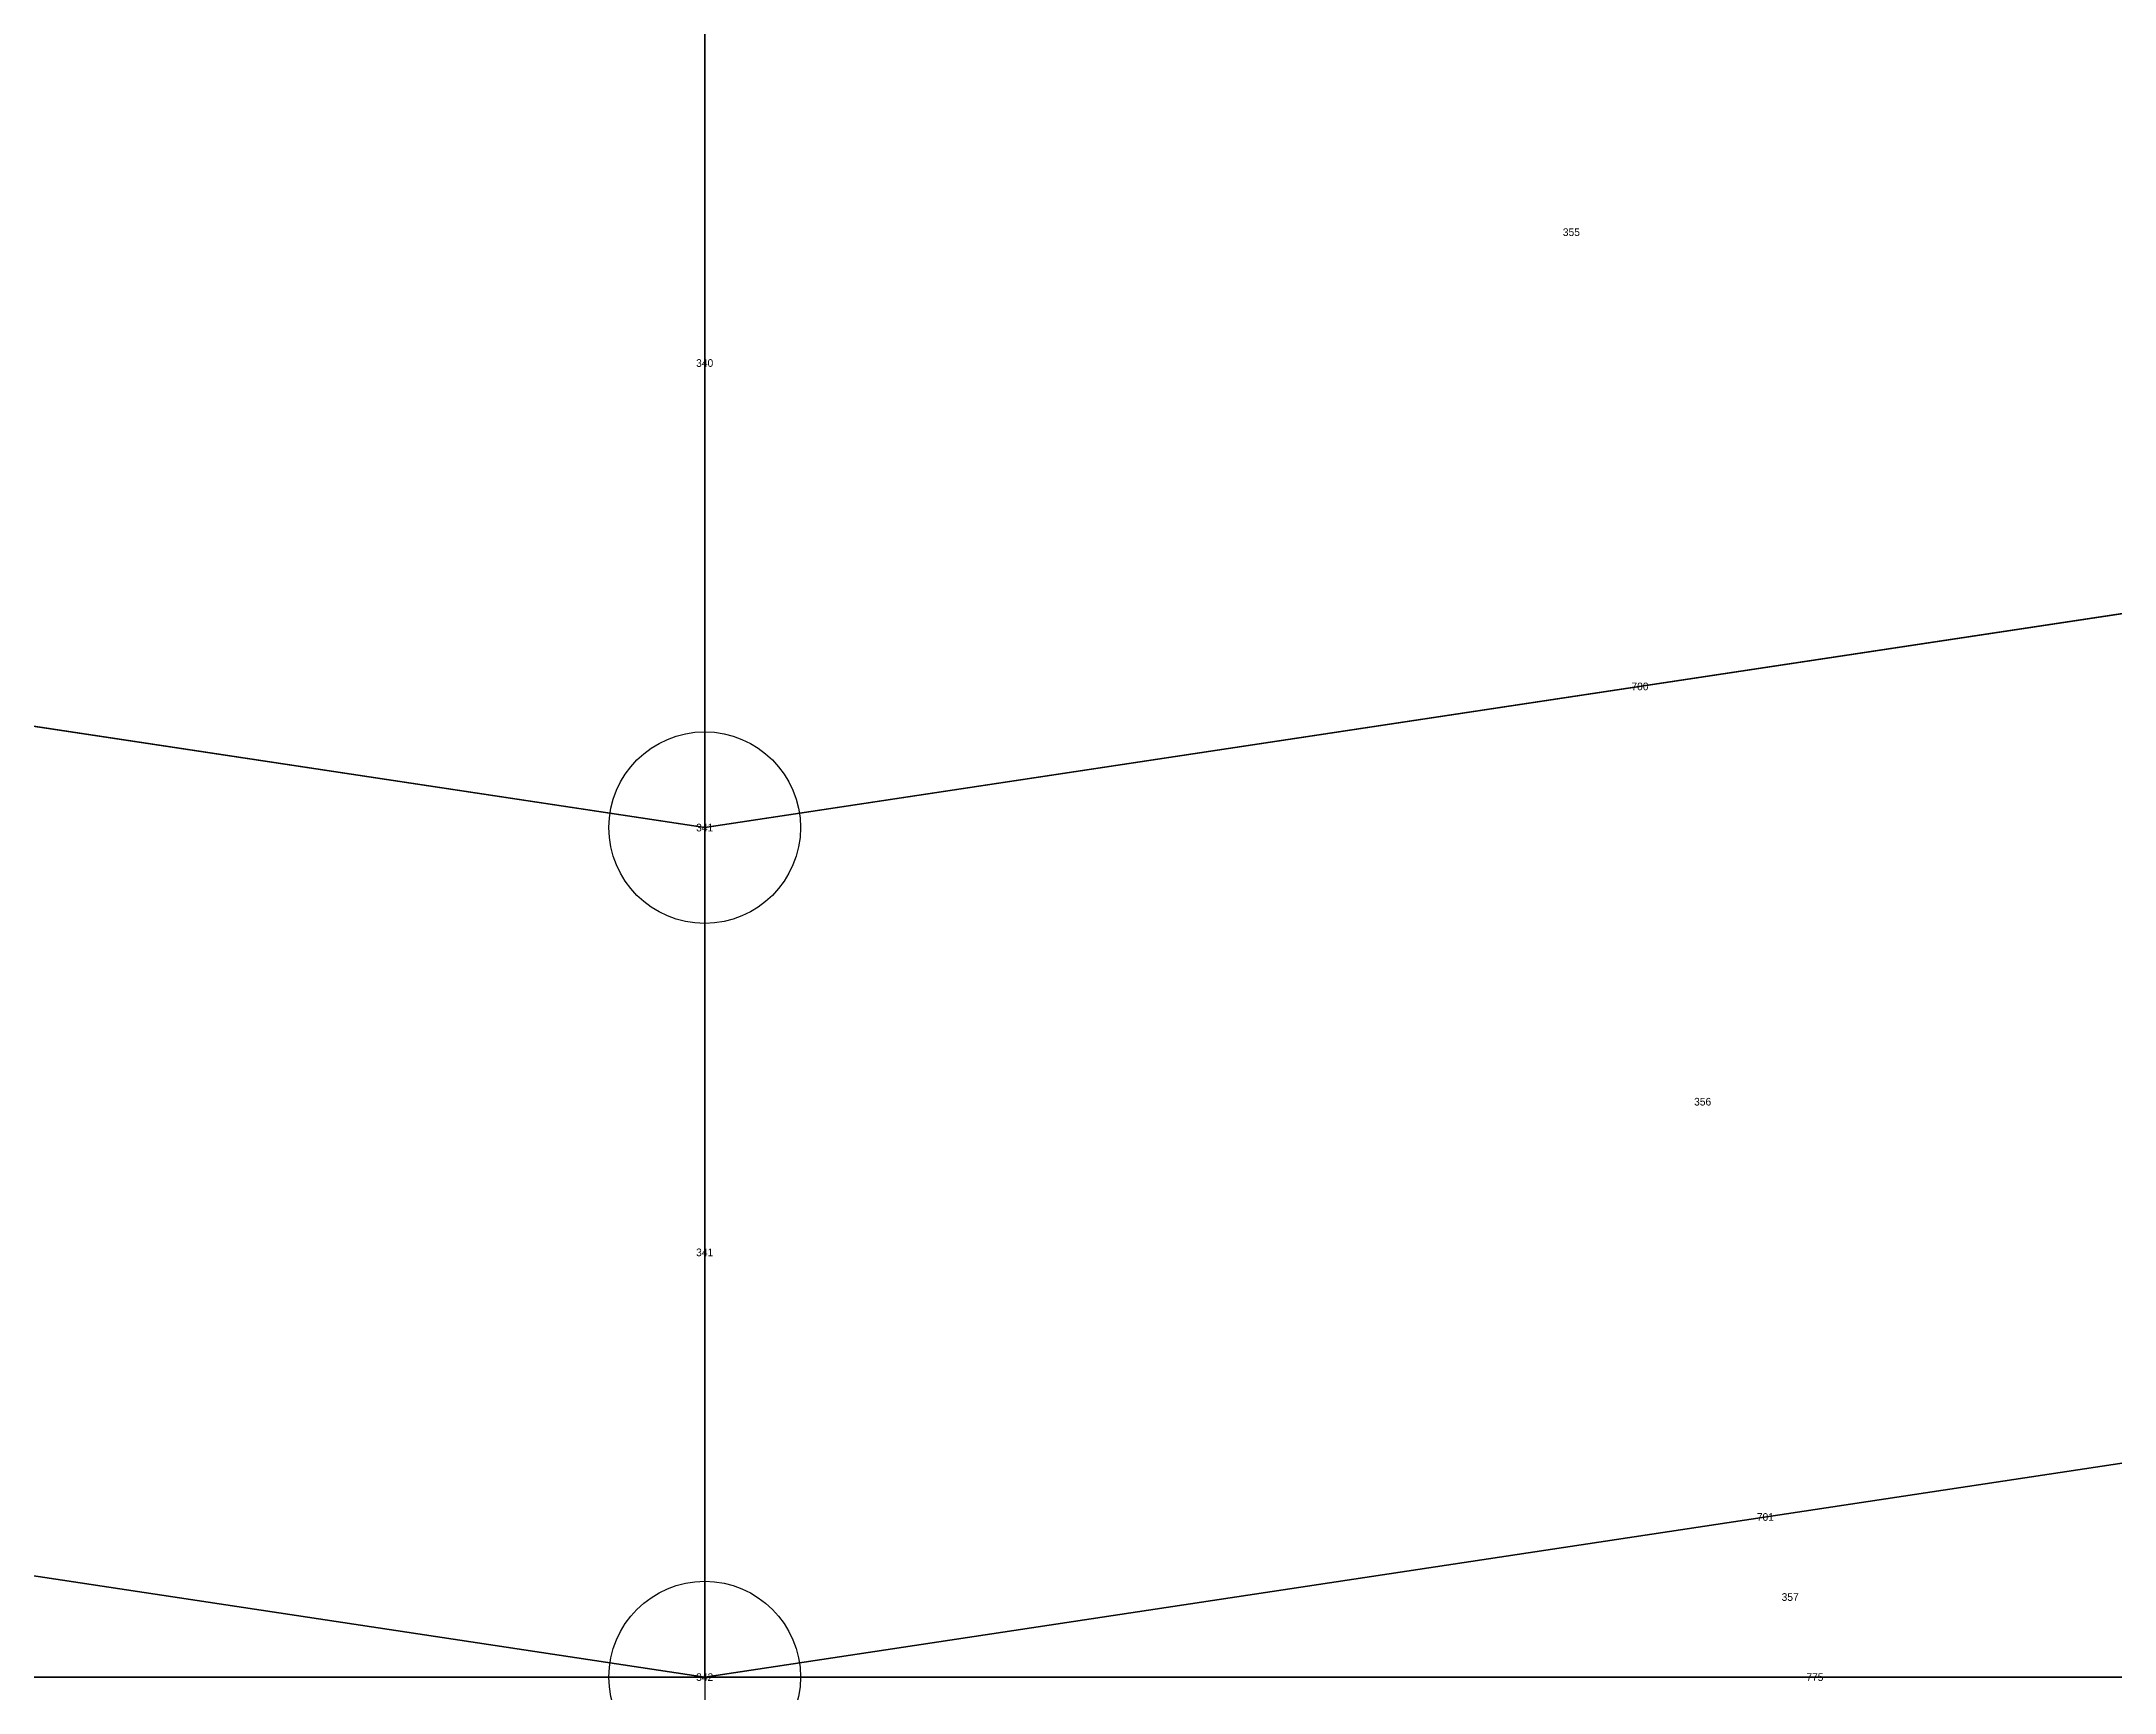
# Model space of a CAD drawing. Extents: x -2.75 to 2.75, y -2.5 to 2.5.
# Drawn here: x -0.173 to 0.368, y -1.879 to -1.448 of the extents above; entities that cross this region are included whole.
import ezdxf
from ezdxf.enums import TextEntityAlignment as Align

# ---------------------------------------------------------------- set-up
doc = ezdxf.new("R2010")
doc.units = 0
doc.header["$MEASUREMENT"] = 0
doc.header["$PDMODE"] = 33
doc.header["$PDSIZE"] = 0.05
for name, color, linetype in [('BRANCHE ESTERNO', 1, 'Continuous'), ('BRANCHE INTERNO', 7, 'Continuous'), ('BRANCHES-Index', 7, 'Continuous'), ('Faces', 7, 'Continuous'), ('Faces-Index', 7, 'Continuous'), ('NODI-Index', 7, 'Continuous'), ('NODO INTRADOSSO INTERNO', 7, 'Continuous')]:
    doc.layers.add(name, color=color, linetype=linetype)

msp = doc.modelspace()

# ---------------------------------------------------------------- linework, layer by layer
at = {"layer": 'BRANCHE ESTERNO'}
msp.add_line((0, -1.875, 1.875), (0, -2.475, -1.125), dxfattribs=at)
at = {"layer": 'BRANCHE INTERNO'}
for p, q in [((0, -1.41076, 2.24522), (0, -1.65328, 2.07314)), ((-0.48812, -1.57958, 2.07314), (0, -1.65328, 2.07314)), ((0, -1.65328, 2.07314), (0.48812, -1.57958, 2.07314)), ((0, -1.65328, 2.07314), (0, -1.875, 1.875)), ((-0.55358, -1.79142, 1.875), (0, -1.875, 1.875)), ((0, -1.875, 1.875), (0.55358, -1.79142, 1.875)), ((-0.57941, -1.875, 1.78323), (0, -1.875, 1.875)), ((0, -1.875, 1.875), (0.57941, -1.875, 1.78323))]:
    msp.add_line(p, q, dxfattribs=at)
at = {"layer": 'Faces'}
for points in [[(-0.41652, -1.34787, 2.24522), (0, -1.41076, 2.24522), (0, -1.65328, 2.07314), (-0.48812, -1.57958, 2.07314)], [(0, -1.41076, 2.24522), (0.41652, -1.34787, 2.24522), (0.48812, -1.57958, 2.07314), (0, -1.65328, 2.07314)], [(-0.48812, -1.57958, 2.07314), (0, -1.65328, 2.07314), (0, -1.875, 1.875), (-0.55358, -1.79142, 1.875)], [(0, -1.65328, 2.07314), (0.48812, -1.57958, 2.07314), (0.55358, -1.79142, 1.875), (0, -1.875, 1.875)], [(-0.55358, -1.79142, 1.875), (0, -1.875, 1.875), (0, -1.875, 1.875), (-0.57941, -1.875, 1.78323)], [(0, -1.875, 1.875), (0.55358, -1.79142, 1.875), (0.57941, -1.875, 1.78323), (0, -1.875, 1.875)]]:
    msp.add_3dface(points, dxfattribs=at)
at = {"layer": 'NODO INTRADOSSO INTERNO'}
for p in [(0, -1.65328, 2.07314), (0, -1.875, 1.875)]:
    msp.add_point(p, dxfattribs=at)

# ---------------------------------------------------------------- texts
at = {"layer": 'BRANCHES-Index'}
for s, p in [('340', (0, -1.53202, 2.15918)), ('700', (0.24406, -1.61643, 2.07314)), ('341', (0, -1.76414, 1.97407)), ('701', (0.27679, -1.83321, 1.875)), ('775', (0.2897, -1.875, 1.82912))]:
    msp.add_text(s, height=0.002, dxfattribs=at).set_placement(p, align=Align.MIDDLE_CENTER)
at = {"layer": 'Faces-Index'}
for s, p in [('355', (0.22616, -1.49787, 2.15918)), ('356', (0.26042, -1.72482, 1.97407)), ('357', (0.28325, -1.8541, 1.85206))]:
    msp.add_text(s, height=0.002, dxfattribs=at).set_placement(p, align=Align.MIDDLE_CENTER)
at = {"layer": 'NODI-Index'}
for s, p in [('341', (0, -1.65328, 2.07314)), ('342', (0, -1.875, 1.875))]:
    msp.add_text(s, height=0.002, dxfattribs=at).set_placement(p, align=Align.MIDDLE_CENTER)

doc.saveas('drawing.dxf')
